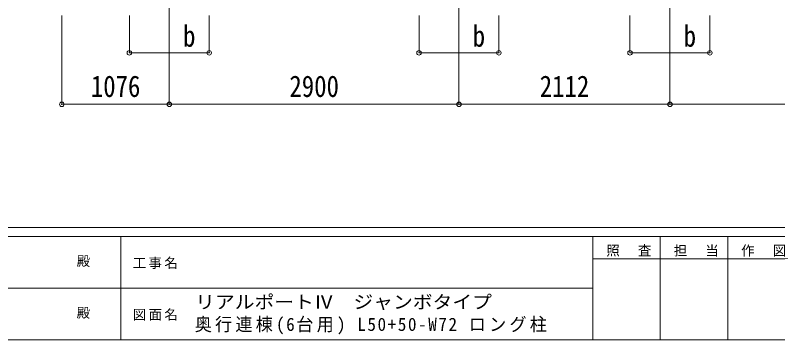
# Model space of a CAD drawing. Units: millimetres at full size. Extents: x -12578 to 12718, y -8779 to 8681.
# Drawn here: x -1661 to 5973, y -8779 to -5530 of the extents above; entities that cross this region are included whole.
import ezdxf
from ezdxf.enums import TextEntityAlignment as Align

# ---------------------------------------------------------------- set-up
doc = ezdxf.new("R2010")
doc.units = ezdxf.units.MM
doc.header["$LTSCALE"] = 45
doc.header["$PDMODE"] = 32
doc.header["$PDSIZE"] = 45
for name, color, linetype, lineweight in [('0-0_0', 7, 'Continuous', 9), ('0-8_PARTS2', 2, 'Continuous', 9), ('0-A_寸法', 6, 'Continuous', 9), ('F-0_240', 7, 'Continuous', 9)]:
    doc.layers.add(name, color=color, linetype=linetype, lineweight=lineweight)
doc.styles.add('ＭＳ ゴシック', font='')
doc.styles.get('ＭＳ ゴシック').set_extended_font_data('MS Gothic')

msp = doc.modelspace()

# ---------------------------------------------------------------- linework, layer by layer
at = {"layer": '0-0_0', "color": 6}
msp.add_line((2781.45, -6421.64), (4893.51, -6421.64), dxfattribs=at)
for p in [(2781.45, -6421.64), (4893.51, -6421.64)]:
    msp.add_point(p, dxfattribs=at)
at = {"layer": '0-8_PARTS2'}
for p, q in [((-118.55, -2090.73), (-118.55, -5596.76)), ((2781.45, -2090.73), (2781.45, -5602.3)), ((4893.44, -2090.71), (4893.5, -5602.28))]:
    msp.add_line(p, q, dxfattribs=at)
at = {"layer": '0-A_寸法'}
for p, q in [((-1194.55, -6421.64), (-1194.55, -5532.25)), ((-518.55, -5906.65), (-518.55, -5532.25)), ((-118.55, -6421.64), (-118.55, -5532.25)), ((281.45, -5906.65), (281.45, -5532.25)), ((2381.45, -5906.65), (2381.45, -5532.25)), ((2781.45, -6421.64), (2781.45, -5532.25)), ((3181.45, -5906.65), (3181.45, -5532.25)), ((4493.5, -5906.64), (4493.5, -5532.24)), ((4893.51, -6421.62), (4893.5, -5532.23)), ((5293.5, -5906.63), (5293.5, -5532.22)), ((-518.55, -5906.65), (281.45, -5906.65)), ((2381.45, -5906.65), (3181.45, -5906.65)), ((5293.5, -5906.63), (4493.5, -5906.64)), ((-1194.55, -6421.64), (-118.55, -6421.64)), ((-118.55, -6421.64), (2781.45, -6421.64)), ((7793.51, -6421.58), (4893.51, -6421.62))]:
    msp.add_line(p, q, dxfattribs=at)
for p in [(-518.55, -5906.65), (281.45, -5906.65), (2381.45, -5906.65), (3181.45, -5906.65), (4493.5, -5906.64), (5293.5, -5906.63), (-1194.55, -6421.64), (-118.55, -6421.64), (2781.45, -6421.64), (4893.51, -6421.62)]:
    msp.add_point(p, dxfattribs=at)
at = {"layer": 'F-0_240', "color": 5}
for p, q in [((-12578.18, -7653.98), (12081.82, -7653.98)), ((-12578.18, -7743.98), (8081.68, -7743.98)), ((-603.32, -7743.98), (-603.32, -8778.98)), ((4121.68, -7743.98), (4121.68, -8778.98)), ((4796.68, -7743.98), (4796.68, -8778.98)), ((5471.68, -7743.98), (5471.68, -8778.98)), ((4121.68, -7968.98), (6821.68, -7968.98)), ((-5103.32, -8261.48), (4121.68, -8261.48)), ((-12578.18, -8778.98), (12081.82, -8778.98))]:
    msp.add_line(p, q, dxfattribs=at)

# ---------------------------------------------------------------- texts
at = {"layer": '0-0_0', "style": 'ＭＳ ゴシック', "width": 0.85}
msp.add_text('2112', height=214.4, dxfattribs=at).set_placement((3589.98, -6412.64), align=Align.BOTTOM_LEFT)
at = {"layer": '0-A_寸法', "color": 7, "style": 'ＭＳ ゴシック', "width": 0.85}
for s, p in [('b', (19.57, -5909.65)), ('b', (2919.57, -5909.65)), ('b', (5031.63, -5909.65)), ('1076', (-904.05, -6412.64)), ('2900', (1083.95, -6412.64))]:
    msp.add_text(s, height=214.4, dxfattribs=at).set_placement(p, align=Align.BOTTOM_LEFT)
at = {"layer": 'F-0_240', "style": 'ＭＳ ゴシック'}
for p in [(-1046.89, -8070.23), (-1046.89, -8587.74)]:
    msp.add_text('殿', height=98.97, dxfattribs=at).set_placement(p, align=Align.BOTTOM_LEFT)
at = {"layer": 'F-0_240', "style": 'ＭＳ ゴシック', "width": 1.1}
msp.add_text('リアルポートⅣ\u3000ジャンボタイプ', height=132, dxfattribs=at).set_placement((140.59, -8506.57), align=Align.BOTTOM_LEFT)
at = {"layer": 'F-0_240', "attachment_point": 7, "style": 'ＭＳ ゴシック'}
for s, insert, char_height in [('\\T1.17;照\u3000査', (4256.69, -7946.48), 98.97), ('\\T1.17;担\u3000当', (4931.69, -7946.48), 98.97), ('\\T1.17;作\u3000図', (5606.68, -7946.48), 98.97), ('\\T1.17;工事名', (-484.66, -8070.23), 98.97), ('\\T1.17;図面名', (-484.66, -8587.74), 98.97), ('\\T1.19;\\W0.95;奥行連棟(6台用)\\~L50+50-W72\\~ロング柱', (135.99, -8725.57), 132)]:
    msp.add_mtext(s, dxfattribs=dict(at, insert=insert, char_height=char_height))

doc.saveas('drawing.dxf')
